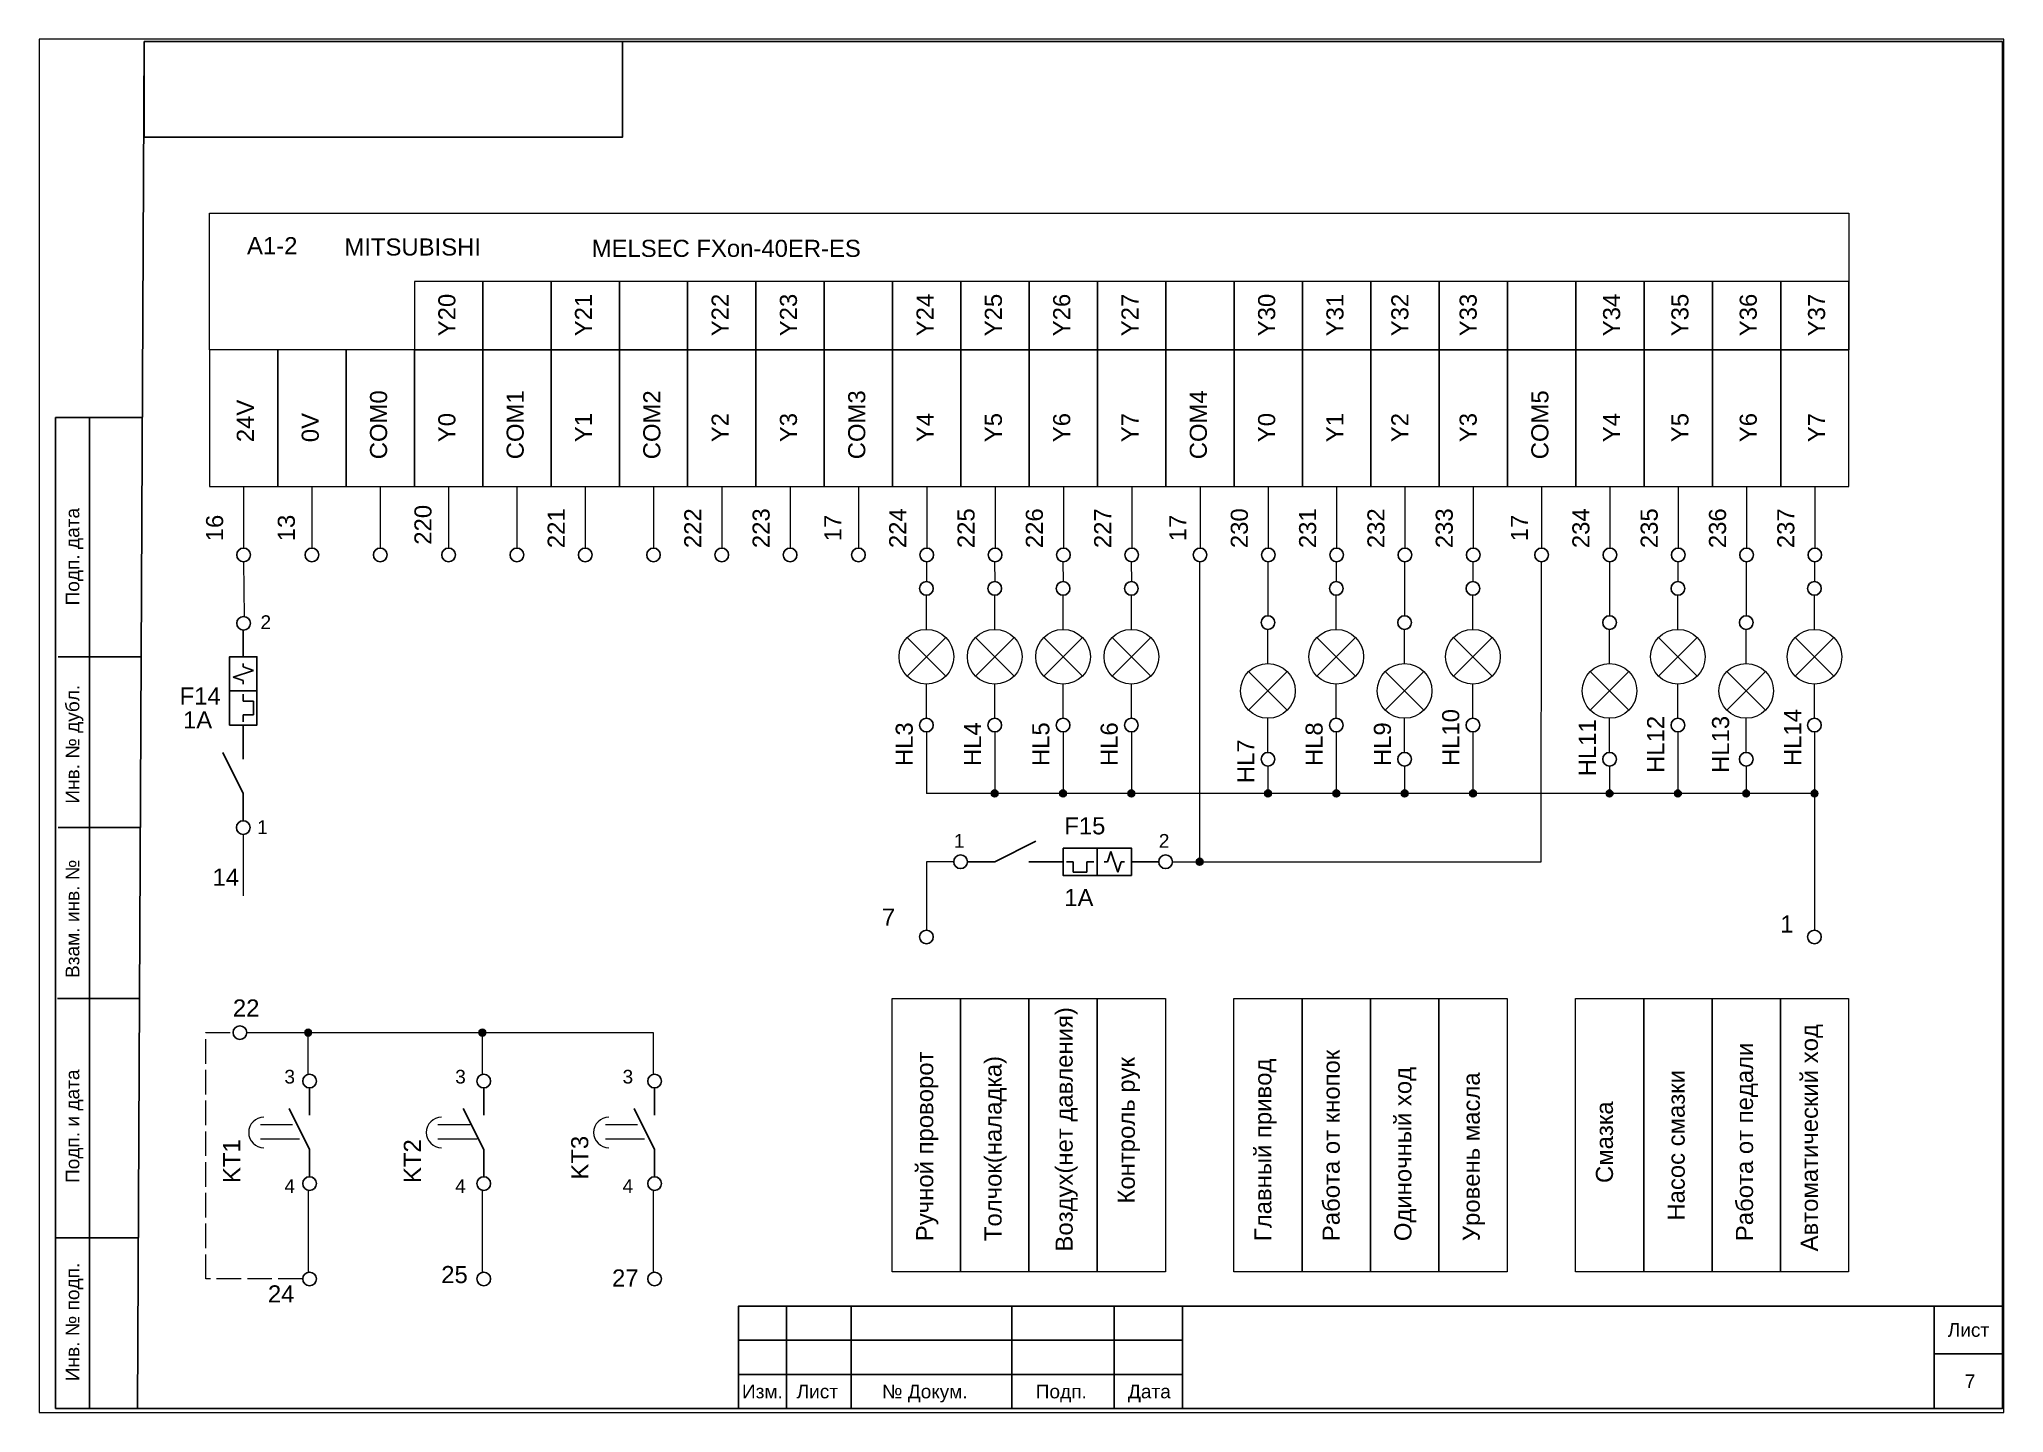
# Paper-space layout 'Лист7' of a CAD drawing. Header units: millimetres. Extents: x 0 to 288, y 0 to 201.
# The model-space entities are those that its viewports show. They can reach past a viewport. Long polylines and large blocks are cut down to what shows.
import ezdxf

# ---------------------------------------------------------------- set-up
doc = ezdxf.new("R2010")
doc.units = ezdxf.units.MM
doc.linetypes.add('ACAD_ISO02W100', pattern=[15, 12, -3])
doc.layers.add('Аппаратура', color=7, linetype='Continuous', lineweight=20)
doc.layers.add('Рамки', color=7, linetype='Continuous', lineweight=25)
doc.styles.get("Standard").update_dxf_attribs({"font": 'arial.ttf'})

msp = doc.modelspace()

# ---------------------------------------------------------------- hatches: boundary and pattern name
h = msp.add_hatch(color=256)
h.dxf.hatch_style = 1
h.paths.add_polyline_path([(2146, 3385, 1), (2145, 3385, 1)])
h = msp.add_hatch(color=256)
h.dxf.hatch_style = 1
h.paths.add_polyline_path([(2156, 3385, 1), (2155, 3385, 1)])
h = msp.add_hatch(color=256)
h.dxf.hatch_style = 1
h.paths.add_polyline_path([(2166, 3385, 1), (2165, 3385, 1)])
h = msp.add_hatch(color=256)
h.dxf.hatch_style = 1
h.paths.add_polyline_path([(2186, 3385, 1), (2185, 3385, 1)])
h = msp.add_hatch(color=256)
h.dxf.hatch_style = 1
h.paths.add_polyline_path([(2196, 3385, 1), (2195, 3385, 1)])
h = msp.add_hatch(color=256)
h.dxf.hatch_style = 1
h.paths.add_polyline_path([(2206, 3385, 1), (2205, 3385, 1)])
h = msp.add_hatch(color=256)
h.dxf.hatch_style = 1
h.paths.add_polyline_path([(2216, 3385, 1), (2215, 3385, 1)])
h = msp.add_hatch(color=256)
h.dxf.hatch_style = 1
h.paths.add_polyline_path([(2236, 3385, 1), (2235, 3385, 1)])
h = msp.add_hatch(color=256)
h.dxf.hatch_style = 1
h.paths.add_polyline_path([(2246, 3385, 1), (2245, 3385, 1)])
h = msp.add_hatch(color=256)
h.dxf.hatch_style = 1
h.paths.add_polyline_path([(2256, 3385, 1), (2255, 3385, 1)])
h = msp.add_hatch(color=256)
h.dxf.hatch_style = 1
h.paths.add_polyline_path([(2266, 3385, 1), (2265, 3385, 1)])
h = msp.add_hatch(color=256)
h.dxf.hatch_style = 1
h.paths.add_polyline_path([(2175.99, 3375, 1), (2174.99, 3375, 1)])
h = msp.add_hatch(color=256)
h.dxf.hatch_style = 1
h.paths.add_polyline_path([(2045.5, 3350, 1), (2044.5, 3350, 1)])
h = msp.add_hatch(color=256)
h.dxf.hatch_style = 1
h.paths.add_polyline_path([(2071, 3350, 1), (2070, 3350, 1)])

# ---------------------------------------------------------------- linework, layer by layer
for p, q in [((2035.5, 3405), (2035.5, 3409)), ((2034, 3402), (2037, 3403)), ((2035.5, 3401.5), (2034, 3402)), ((2035.5, 3403.5), (2035.5, 3404)), ((2037, 3403), (2035.5, 3403.5)), ((2033.5, 3400), (2037.5, 3400)), ((2035.5, 3401), (2035.5, 3401.5)), ((2035.5, 3398.5), (2035.5, 3399.5)), ((2037, 3398.5), (2035.5, 3398.5)), ((2035.5, 3395.5), (2035.5, 3396.5)), ((2035.5, 3396.5), (2037, 3396.5)), ((2037, 3396.5), (2037, 3398.5)), ((2035.5, 3395), (2035.5, 3390)), ((2035.5, 3385), (2032.5, 3391)), ((2035.5, 3381), (2035.5, 3385)), ((2145.5, 3375), (2151.5, 3378)), ((2160.5, 3377), (2160.5, 3373)), ((2162, 3375), (2162.5, 3376.5)), ((2162.5, 3376.5), (2163.5, 3373.5)), ((2141.5, 3375), (2145.5, 3375)), ((2155.5, 3375), (2150.5, 3375)), ((2156, 3375), (2157, 3375)), ((2157, 3375), (2157, 3373.5)), ((2157, 3373.5), (2159, 3373.5)), ((2159, 3373.5), (2159, 3375)), ((2159, 3375), (2160, 3375)), ((2161.5, 3375), (2162, 3375)), ((2163.5, 3373.5), (2164, 3375)), ((2164, 3375), (2164.5, 3375)), ((2165.5, 3375), (2169.5, 3375)), ((2045.2, 3341.92), (2045.2, 3337.92)), ((2070.7, 3341.92), (2070.7, 3337.92)), ((2095.7, 3341.92), (2095.7, 3337.92)), ((2045.2, 3332.92), (2042.2, 3338.92)), ((2070.7, 3332.92), (2067.7, 3338.92)), ((2095.7, 3332.92), (2092.7, 3338.92)), ((2045.2, 3328.92), (2045.2, 3332.92)), ((2070.7, 3328.92), (2070.7, 3332.92)), ((2095.7, 3328.92), (2095.7, 3332.92))]:
    msp.add_line(p, q)
for points in [[(2033.5, 3395), (2033.5, 3405), (2037.5, 3405), (2037.5, 3395)], [(2155.5, 3377), (2165.5, 3377), (2165.5, 3373), (2155.5, 3373)]]:
    msp.add_lwpolyline(points, close=True)
for centre, radius in [((2035.55, 3419.89), 1), ((2045.55, 3419.89), 1), ((2055.55, 3419.89), 1), ((2065.55, 3419.89), 1), ((2075.55, 3419.89), 1), ((2085.55, 3419.89), 1), ((2095.55, 3419.89), 1), ((2105.55, 3419.89), 1), ((2115.55, 3419.89), 1), ((2125.55, 3419.89), 1), ((2135.55, 3419.89), 1), ((2145.55, 3419.89), 1), ((2155.55, 3419.89), 1), ((2165.55, 3419.89), 1), ((2175.55, 3419.89), 1), ((2185.55, 3419.89), 1), ((2195.55, 3419.89), 1), ((2205.55, 3419.89), 1), ((2215.55, 3419.89), 1), ((2225.55, 3419.89), 1), ((2235.55, 3419.89), 1), ((2245.55, 3419.89), 1), ((2255.55, 3419.89), 1), ((2265.55, 3419.89), 1), ((2135.5, 3415), 1), ((2145.5, 3415), 1), ((2155.5, 3415), 1), ((2165.5, 3415), 1), ((2195.5, 3415), 1), ((2215.5, 3415), 1), ((2245.5, 3415), 1), ((2265.5, 3415), 1), ((2035.55, 3409.89), 1), ((2185.5, 3410), 1), ((2205.5, 3410), 1), ((2235.5, 3410), 1), ((2255.5, 3410), 1), ((2135.5, 3395), 1), ((2145.5, 3395), 1), ((2155.5, 3395), 1), ((2165.5, 3395), 1), ((2195.5, 3395), 1), ((2215.5, 3395), 1), ((2245.5, 3395), 1), ((2265.5, 3395), 1), ((2185.5, 3390), 1), ((2205.5, 3390), 1), ((2235.5, 3390), 1), ((2255.5, 3390), 1), ((2145.5, 3385), 0.5), ((2155.5, 3385), 0.5), ((2165.5, 3385), 0.5), ((2185.5, 3385), 0.5), ((2195.5, 3385), 0.5), ((2205.5, 3385), 0.5), ((2215.5, 3385), 0.5), ((2235.5, 3385), 0.5), ((2245.5, 3385), 0.5), ((2255.5, 3385), 0.5), ((2265.5, 3385), 0.5), ((2035.5, 3380), 1), ((2140.5, 3375), 1), ((2170.5, 3375), 1), ((2175.49, 3375), 0.5), ((2135.5, 3364), 1), ((2265.5, 3364), 1), ((2035, 3350), 1), ((2045, 3350), 0.5), ((2070.5, 3350), 0.5), ((2045.2, 3342.92), 1), ((2070.7, 3342.92), 1), ((2095.7, 3342.92), 1), ((2045.2, 3327.92), 1), ((2070.7, 3327.92), 1), ((2095.7, 3327.92), 1), ((2045.2, 3313.96), 1), ((2070.7, 3313.96), 1), ((2095.7, 3313.96), 1)]:
    msp.add_circle(centre, radius)
at = {"layer": 'Аппаратура'}
for p, q in [((2035.55, 3429.89), (2035.55, 3420.89)), ((2045.55, 3429.89), (2045.55, 3420.89)), ((2055.55, 3429.89), (2055.55, 3420.89)), ((2065.55, 3429.89), (2065.55, 3420.89)), ((2075.55, 3429.89), (2075.55, 3420.89)), ((2085.55, 3429.89), (2085.55, 3420.89)), ((2095.55, 3429.89), (2095.55, 3420.89)), ((2105.55, 3429.89), (2105.55, 3420.89)), ((2115.55, 3429.89), (2115.55, 3420.89)), ((2125.55, 3429.89), (2125.55, 3420.89)), ((2135.55, 3429.89), (2135.55, 3420.89)), ((2145.55, 3429.89), (2145.55, 3420.89)), ((2155.55, 3429.89), (2155.55, 3420.89)), ((2165.55, 3429.89), (2165.55, 3420.89)), ((2175.55, 3429.89), (2175.55, 3420.89)), ((2185.55, 3429.89), (2185.55, 3420.89)), ((2195.55, 3429.89), (2195.55, 3420.89)), ((2205.55, 3429.89), (2205.55, 3420.89)), ((2215.55, 3429.89), (2215.55, 3420.89)), ((2225.55, 3429.89), (2225.55, 3420.89)), ((2235.55, 3429.89), (2235.55, 3420.89)), ((2245.55, 3429.89), (2245.55, 3420.89)), ((2255.55, 3429.89), (2255.55, 3420.89)), ((2265.55, 3429.89), (2265.55, 3420.89)), ((2035.55, 3418.89), (2035.61, 3410.89)), ((2135.49, 3418.9), (2135.5, 3416)), ((2145.49, 3418.9), (2145.5, 3416)), ((2155.49, 3418.9), (2155.5, 3416)), ((2165.49, 3418.9), (2165.5, 3416)), ((2175.49, 3418.9), (2175.49, 3375)), ((2185.49, 3418.9), (2185.5, 3411)), ((2195.49, 3418.9), (2195.5, 3416)), ((2205.49, 3418.9), (2205.5, 3411)), ((2215.49, 3418.9), (2215.5, 3416)), ((2225.5, 3375), (2225.55, 3418.89)), ((2235.49, 3418.9), (2235.5, 3411)), ((2245.49, 3418.9), (2245.5, 3416)), ((2255.49, 3418.9), (2255.5, 3411)), ((2265.49, 3418.9), (2265.5, 3416)), ((2135.5, 3409), (2135.5, 3414)), ((2145.5, 3409), (2145.5, 3414)), ((2155.5, 3409), (2155.5, 3414)), ((2165.5, 3409), (2165.5, 3414)), ((2195.5, 3409), (2195.5, 3414)), ((2215.5, 3409), (2215.5, 3414)), ((2245.5, 3409), (2245.5, 3414)), ((2265.5, 3409), (2265.5, 3414)), ((2132.67, 3407.83), (2138.33, 3402.17)), ((2132.67, 3402.17), (2138.33, 3407.83)), ((2142.67, 3407.83), (2148.33, 3402.17)), ((2142.67, 3402.17), (2148.33, 3407.83)), ((2152.67, 3407.83), (2158.33, 3402.17)), ((2152.67, 3402.17), (2158.33, 3407.83)), ((2162.67, 3407.83), (2168.33, 3402.17)), ((2162.67, 3402.17), (2168.33, 3407.83)), ((2185.5, 3404), (2185.5, 3409)), ((2192.67, 3407.83), (2198.33, 3402.17)), ((2192.67, 3402.17), (2198.33, 3407.83)), ((2205.5, 3404), (2205.5, 3409)), ((2212.67, 3407.83), (2218.33, 3402.17)), ((2212.67, 3402.17), (2218.33, 3407.83)), ((2235.5, 3404), (2235.5, 3409)), ((2242.67, 3407.83), (2248.33, 3402.17)), ((2242.67, 3402.17), (2248.33, 3407.83)), ((2255.5, 3404), (2255.5, 3409)), ((2262.67, 3407.83), (2268.33, 3402.17)), ((2262.67, 3402.17), (2268.33, 3407.83)), ((2182.67, 3402.83), (2188.33, 3397.17)), ((2182.67, 3397.17), (2188.33, 3402.83)), ((2202.67, 3402.83), (2208.33, 3397.17)), ((2202.67, 3397.17), (2208.33, 3402.83)), ((2232.67, 3402.83), (2238.33, 3397.17)), ((2232.67, 3397.17), (2238.33, 3402.83)), ((2252.67, 3402.83), (2258.33, 3397.17)), ((2252.67, 3397.17), (2258.33, 3402.83)), ((2135.5, 3396), (2135.5, 3401)), ((2145.5, 3396), (2145.5, 3401)), ((2155.5, 3396), (2155.5, 3401)), ((2165.5, 3396), (2165.5, 3401)), ((2195.5, 3396), (2195.5, 3401)), ((2215.5, 3396), (2215.5, 3401)), ((2245.5, 3396), (2245.5, 3401)), ((2265.5, 3396), (2265.5, 3401)), ((2135.5, 3394), (2135.5, 3385)), ((2145.5, 3394), (2145.5, 3385)), ((2155.5, 3394), (2155.5, 3385)), ((2165.5, 3394), (2165.5, 3385)), ((2185.5, 3391), (2185.5, 3396)), ((2195.5, 3394), (2195.5, 3385)), ((2205.5, 3391), (2205.5, 3396)), ((2215.5, 3394), (2215.5, 3385)), ((2235.5, 3391), (2235.5, 3396)), ((2245.5, 3394), (2245.5, 3385)), ((2255.5, 3391), (2255.5, 3396)), ((2265.5, 3394), (2265.5, 3365)), ((2185.5, 3389), (2185.5, 3385)), ((2205.5, 3389), (2205.5, 3385)), ((2235.5, 3389), (2235.5, 3385)), ((2255.5, 3389), (2255.5, 3385)), ((2265.5, 3385), (2135.5, 3385)), ((2035.5, 3379), (2035.5, 3370)), ((2139.5, 3375), (2135.5, 3375)), ((2135.5, 3375), (2135.5, 3365)), ((2171.5, 3375), (2175.49, 3375)), ((2175.49, 3375), (2225.5, 3375)), ((2036, 3350), (2095.5, 3350)), ((2045.02, 3343.9), (2045, 3350)), ((2070.52, 3343.9), (2070.5, 3350)), ((2095.5, 3350), (2095.52, 3343.9)), ((2042.7, 3336.5), (2038, 3336.5)), ((2068.7, 3336.5), (2064, 3336.5)), ((2093.2, 3336.5), (2088.5, 3336.5)), ((2043.75, 3334.4), (2038, 3334.4)), ((2069.75, 3334.4), (2064, 3334.4)), ((2094.25, 3334.4), (2088.5, 3334.4)), ((2044.99, 3326.94), (2044.99, 3315)), ((2070.49, 3326.94), (2070.49, 3315)), ((2095.49, 3326.94), (2095.49, 3315))]:
    msp.add_line(p, q, dxfattribs=at)
at = {"layer": 'Аппаратура', "linetype": 'ACAD_ISO02W100', "ltscale": 0.3}
for p, q in [((2030, 3313.96), (2030, 3350)), ((2030, 3350), (2034, 3350)), ((2044.2, 3313.96), (2030, 3313.96))]:
    msp.add_line(p, q, dxfattribs=at)
at = {"layer": 'Аппаратура'}
for points in [[(2270.55, 3449.89), (2030.55, 3449.89), (2030.55, 3469.89), (2270.55, 3469.89)], [(2060.55, 3449.89), (2070.55, 3449.89), (2070.55, 3459.89), (2060.55, 3459.89)], [(2070.55, 3449.89), (2080.55, 3449.89), (2080.55, 3459.89), (2070.55, 3459.89)], [(2080.55, 3449.89), (2090.55, 3449.89), (2090.55, 3459.89), (2080.55, 3459.89)], [(2090.55, 3449.89), (2100.55, 3449.89), (2100.55, 3459.89), (2090.55, 3459.89)], [(2100.55, 3449.89), (2110.55, 3449.89), (2110.55, 3459.89), (2100.55, 3459.89)], [(2110.55, 3449.89), (2120.55, 3449.89), (2120.55, 3459.89), (2110.55, 3459.89)], [(2120.55, 3449.89), (2130.55, 3449.89), (2130.55, 3459.89), (2120.55, 3459.89)], [(2130.55, 3449.89), (2140.55, 3449.89), (2140.55, 3459.89), (2130.55, 3459.89)], [(2140.55, 3449.89), (2150.55, 3449.89), (2150.55, 3459.89), (2140.55, 3459.89)], [(2150.55, 3449.89), (2160.55, 3449.89), (2160.55, 3459.89), (2150.55, 3459.89)], [(2160.55, 3449.89), (2170.55, 3449.89), (2170.55, 3459.89), (2160.55, 3459.89)], [(2170.55, 3449.89), (2180.55, 3449.89), (2180.55, 3459.89), (2170.55, 3459.89)], [(2180.55, 3449.89), (2190.55, 3449.89), (2190.55, 3459.89), (2180.55, 3459.89)], [(2190.55, 3449.89), (2200.55, 3449.89), (2200.55, 3459.89), (2190.55, 3459.89)], [(2200.55, 3449.89), (2210.55, 3449.89), (2210.55, 3459.89), (2200.55, 3459.89)], [(2210.55, 3449.89), (2220.55, 3449.89), (2220.55, 3459.89), (2210.55, 3459.89)], [(2220.55, 3449.89), (2230.55, 3449.89), (2230.55, 3459.89), (2220.55, 3459.89)], [(2230.55, 3449.89), (2240.55, 3449.89), (2240.55, 3459.89), (2230.55, 3459.89)], [(2240.55, 3449.89), (2250.55, 3449.89), (2250.55, 3459.89), (2240.55, 3459.89)], [(2250.55, 3449.89), (2260.55, 3449.89), (2260.55, 3459.89), (2250.55, 3459.89)], [(2260.55, 3449.89), (2270.55, 3449.89), (2270.55, 3459.89), (2260.55, 3459.89)], [(2040.55, 3449.89), (2030.55, 3449.89), (2030.55, 3429.89), (2040.55, 3429.89)], [(2050.55, 3449.89), (2040.55, 3449.89), (2040.55, 3429.89), (2050.55, 3429.89)], [(2060.55, 3449.89), (2050.55, 3449.89), (2050.55, 3429.89), (2060.55, 3429.89)], [(2070.55, 3449.89), (2060.55, 3449.89), (2060.55, 3429.89), (2070.55, 3429.89)], [(2080.55, 3449.89), (2070.55, 3449.89), (2070.55, 3429.89), (2080.55, 3429.89)], [(2090.55, 3449.89), (2080.55, 3449.89), (2080.55, 3429.89), (2090.55, 3429.89)], [(2100.55, 3449.89), (2090.55, 3449.89), (2090.55, 3429.89), (2100.55, 3429.89)], [(2110.55, 3449.89), (2100.55, 3449.89), (2100.55, 3429.89), (2110.55, 3429.89)], [(2120.55, 3449.89), (2110.55, 3449.89), (2110.55, 3429.89), (2120.55, 3429.89)], [(2130.55, 3449.89), (2120.55, 3449.89), (2120.55, 3429.89), (2130.55, 3429.89)], [(2140.55, 3449.89), (2130.55, 3449.89), (2130.55, 3429.89), (2140.55, 3429.89)], [(2150.55, 3449.89), (2140.55, 3449.89), (2140.55, 3429.89), (2150.55, 3429.89)], [(2160.55, 3449.89), (2150.55, 3449.89), (2150.55, 3429.89), (2160.55, 3429.89)], [(2170.55, 3449.89), (2160.55, 3449.89), (2160.55, 3429.89), (2170.55, 3429.89)], [(2180.55, 3449.89), (2170.55, 3449.89), (2170.55, 3429.89), (2180.55, 3429.89)], [(2190.55, 3449.89), (2180.55, 3449.89), (2180.55, 3429.89), (2190.55, 3429.89)], [(2200.55, 3449.89), (2190.55, 3449.89), (2190.55, 3429.89), (2200.55, 3429.89)], [(2210.55, 3449.89), (2200.55, 3449.89), (2200.55, 3429.89), (2210.55, 3429.89)], [(2220.55, 3449.89), (2210.55, 3449.89), (2210.55, 3429.89), (2220.55, 3429.89)], [(2230.55, 3449.89), (2220.55, 3449.89), (2220.55, 3429.89), (2230.55, 3429.89)], [(2240.55, 3449.89), (2230.55, 3449.89), (2230.55, 3429.89), (2240.55, 3429.89)], [(2250.55, 3449.89), (2240.55, 3449.89), (2240.55, 3429.89), (2250.55, 3429.89)], [(2260.55, 3449.89), (2250.55, 3449.89), (2250.55, 3429.89), (2260.55, 3429.89)], [(2270.55, 3449.89), (2260.55, 3449.89), (2260.55, 3429.89), (2270.55, 3429.89)], [(2130.5, 3355), (2140.5, 3355), (2140.5, 3315), (2130.5, 3315)], [(2140.5, 3355), (2150.5, 3355), (2150.5, 3315), (2140.5, 3315)], [(2150.5, 3355), (2160.5, 3355), (2160.5, 3315), (2150.5, 3315)], [(2160.5, 3355), (2170.5, 3355), (2170.5, 3315), (2160.5, 3315)], [(2180.5, 3355), (2190.5, 3355), (2190.5, 3315), (2180.5, 3315)], [(2190.5, 3355), (2200.5, 3355), (2200.5, 3315), (2190.5, 3315)], [(2200.5, 3355), (2210.5, 3355), (2210.5, 3315), (2200.5, 3315)], [(2210.5, 3355), (2220.5, 3355), (2220.5, 3315), (2210.5, 3315)], [(2230.5, 3355), (2240.5, 3355), (2240.5, 3315), (2230.5, 3315)], [(2240.5, 3355), (2250.5, 3355), (2250.5, 3315), (2240.5, 3315)], [(2250.5, 3355), (2260.5, 3355), (2260.5, 3315), (2250.5, 3315)], [(2260.5, 3355), (2270.5, 3355), (2270.5, 3315), (2260.5, 3315)]]:
    msp.add_lwpolyline(points, close=True, dxfattribs=at)
for centre in [(2135.5, 3405), (2145.5, 3405), (2155.5, 3405), (2165.5, 3405), (2195.5, 3405), (2215.5, 3405), (2245.5, 3405), (2265.5, 3405), (2185.5, 3400), (2205.5, 3400), (2235.5, 3400), (2255.5, 3400)]:
    msp.add_circle(centre, 4, dxfattribs=at)
for centre in [(2038.52, 3335.4), (2064.52, 3335.4), (2089.02, 3335.4)]:
    msp.add_arc(centre, 2.23, 90, 270, dxfattribs=at)
at = {"layer": 'Рамки'}
for p, q in [((2020, 3295), (2021, 3495)), ((2021, 3495), (2293, 3495)), ((2293, 3495), (2293, 3295)), ((2008, 3440), (2020.72, 3440)), ((2008, 3295), (2008, 3440)), ((2013, 3295), (2013, 3440)), ((2020.42, 3405), (2008.42, 3405)), ((2020.42, 3380), (2008.42, 3380)), ((2020.3, 3355), (2008.3, 3355)), ((2020.12, 3320), (2008.12, 3320)), ((2020.12, 3320), (2008.12, 3320)), ((2020.12, 3320), (2008.12, 3320)), ((2115, 3310), (2115, 3295)), ((2124.5, 3310), (2124.5, 3295)), ((2148, 3310), (2148, 3295)), ((2163, 3310), (2163, 3295)), ((2283, 3310), (2283, 3295)), ((2108, 3305), (2173, 3305)), ((2283, 3303), (2293, 3303)), ((2108, 3300), (2173, 3300)), ((2020, 3295), (2008, 3295)), ((2293, 3295), (2020, 3295))]:
    msp.add_line(p, q, dxfattribs=at)
for points in [[(2021, 3495), (2091, 3495), (2091, 3481), (2021, 3481)], [(2108, 3295), (2108, 3310), (2293, 3310), (2293, 3295)], [(2108, 3310), (2173, 3310), (2173, 3295), (2108, 3295)]]:
    msp.add_lwpolyline(points, close=True, dxfattribs=at)

# ---------------------------------------------------------------- texts
for s, height, p in [('A1-2', 2.5, (2036.05, 3463.89)), ('MITSUBISHI', 2.5, (2050.31, 3463.7)), ('MELSEC FXon-40ER-ES', 2.5, (2086.5, 3463.5)), ('2', 2, (2038.02, 3409.06)), ('F14', 2.5, (2026.18, 3398.01)), ('1A', 2.5, (2026.68, 3394.51)), ('1', 2, (2037.52, 3379.06)), ('1', 2, (2139.52, 3377.06)), ('F15', 2.5, (2155.68, 3379.01)), ('2', 2, (2169.52, 3377.06)), ('14', 2.5, (2031, 3371.5)), ('1A', 2.5, (2155.68, 3368.51)), ('7', 2.5, (2128.99, 3365.65)), ('1', 2.5, (2260.5, 3364.65)), ('22', 2.5, (2033.98, 3352.36)), ('3', 2, (2041.52, 3342.56)), ('3', 2, (2066.52, 3342.56)), ('3', 2, (2091.02, 3342.56)), ('4', 2, (2041.52, 3326.56)), ('4', 2, (2066.52, 3326.56)), ('4', 2, (2091.02, 3326.56)), ('25', 2.5, (2064.48, 3313.36)), ('24', 2.5, (2039.11, 3310.53)), ('27', 2.5, (2089.48, 3312.86))]:
    msp.add_text(s, height=height).set_placement(p)
for s, p in [('Y20', (2066.55, 3451.89)), ('Y21', (2086.55, 3451.89)), ('Y22', (2106.55, 3451.89)), ('Y23', (2116.55, 3451.89)), ('Y24', (2136.55, 3451.89)), ('Y25', (2146.55, 3451.89)), ('Y26', (2156.55, 3451.89)), ('Y27', (2166.55, 3451.89)), ('Y30', (2186.55, 3451.89)), ('Y31', (2196.55, 3451.89)), ('Y32', (2206.05, 3451.89)), ('Y33', (2216.05, 3451.89)), ('Y34', (2237.05, 3451.89)), ('Y35', (2247.05, 3451.89)), ('Y36', (2257.05, 3451.89)), ('Y37', (2267.05, 3451.89)), ('24V', (2037.05, 3436.39)), ('COM0', (2056.55, 3433.89)), ('COM1', (2076.55, 3433.89)), ('COM2', (2096.55, 3433.89)), ('COM3', (2126.55, 3433.89)), ('COM4', (2176.55, 3433.89)), ('COM5', (2226.55, 3433.89)), ('0V', (2046.55, 3436.39)), ('Y0', (2066.55, 3436.39)), ('Y1', (2086.55, 3436.39)), ('Y2', (2106.55, 3436.39)), ('Y3', (2116.55, 3436.39)), ('Y4', (2136.55, 3436.39)), ('Y5', (2146.55, 3436.39)), ('Y6', (2156.55, 3436.39)), ('Y7', (2166.55, 3436.39)), ('Y0', (2186.55, 3436.39)), ('Y1', (2196.55, 3436.39)), ('Y2', (2206.05, 3436.39)), ('Y3', (2216.05, 3436.39)), ('Y4', (2237.05, 3436.39)), ('Y5', (2247.05, 3436.39)), ('Y6', (2257.05, 3436.39)), ('Y7', (2267.05, 3436.39)), ('16', (2032.55, 3421.89)), ('13', (2043.05, 3421.89)), ('220', (2063.05, 3421.39)), ('221', (2082.55, 3420.89)), ('222', (2102.55, 3420.89)), ('223', (2112.55, 3420.89)), ('17', (2123.05, 3421.89)), ('224', (2132.55, 3420.89)), ('225', (2142.55, 3420.89)), ('226', (2152.55, 3420.89)), ('227', (2162.55, 3420.89)), ('17', (2173.55, 3421.89)), ('230', (2182.55, 3420.89)), ('231', (2192.55, 3420.89)), ('232', (2202.55, 3420.89)), ('233', (2212.55, 3420.89)), ('17', (2223.55, 3421.89)), ('234', (2232.55, 3420.89)), ('235', (2242.55, 3420.89)), ('236', (2252.55, 3420.89)), ('237', (2262.55, 3420.89)), ('HL10', (2213.5, 3389)), ('HL12', (2243.5, 3388)), ('HL13', (2253, 3388)), ('HL14', (2263.55, 3389)), ('HL3', (2133.5, 3389)), ('HL4', (2143.5, 3389)), ('HL5', (2153.5, 3389)), ('HL6', (2163.5, 3389)), ('HL8', (2193.5, 3389)), ('HL9', (2203.5, 3389)), ('HL11', (2233.5, 3387.5)), ('HL7', (2183.5, 3386.5)), ('Воздух(нет давления)', (2156.91, 3317.98)), ('Автоматический ход', (2266, 3318)), ('Ручной проворот', (2136.5, 3319.5)), ('Работа от кнопок', (2196, 3319.5)), ('Работа от педали', (2256.5, 3319.5)), ('Толчок(наладка)', (2146.5, 3319.5)), ('Контроль рук', (2166, 3325)), ('Главный привод', (2186, 3319.5)), ('Одиночный ход', (2206.5, 3319.5)), ('Уровень масла', (2216.5, 3319.5)), ('Насос смазки', (2246.5, 3322.5)), ('Смазка', (2236, 3328)), ('KT1', (2035.05, 3327.99)), ('KT2', (2061.5, 3328)), ('KT3', (2086, 3328.5))]:
    msp.add_text(s, height=2.5, rotation=90).set_placement(p)
for s, p in [('Подп. дата', (2011.5, 3412.5)), ('Инв. № дубл.', (2011.5, 3383.5)), ('Взам. инв. №', (2011.5, 3358)), ('Подп. и дата', (2011.5, 3328)), ('Инв. № подп.', (2011.5, 3299))]:
    msp.add_text(s, height=2, rotation=90, dxfattribs=at).set_placement(p)
for s, p in [('Лист', (2285, 3305.5)), ('Изм.', (2108.5, 3296.5)), ('Лист', (2116.5, 3296.5)), ('№ Докум.', (2129, 3296.5)), ('Подп.', (2151.5, 3296.5)), ('Дата', (2165, 3296.5)), ('7', (2287.5, 3298))]:
    msp.add_text(s, height=2, dxfattribs=at).set_placement(p)

psp = doc.layouts.new('Лист7')

# ---------------------------------------------------------------- viewports
at = {"layer": 'Аппаратура'}
psp.add_viewport(center=(143.73, 100.81), size=(287.56, 200.934), view_center_point=(2149.42, 3394.87), view_height=200.934, dxfattribs=at)

doc.saveas('drawing.dxf')
